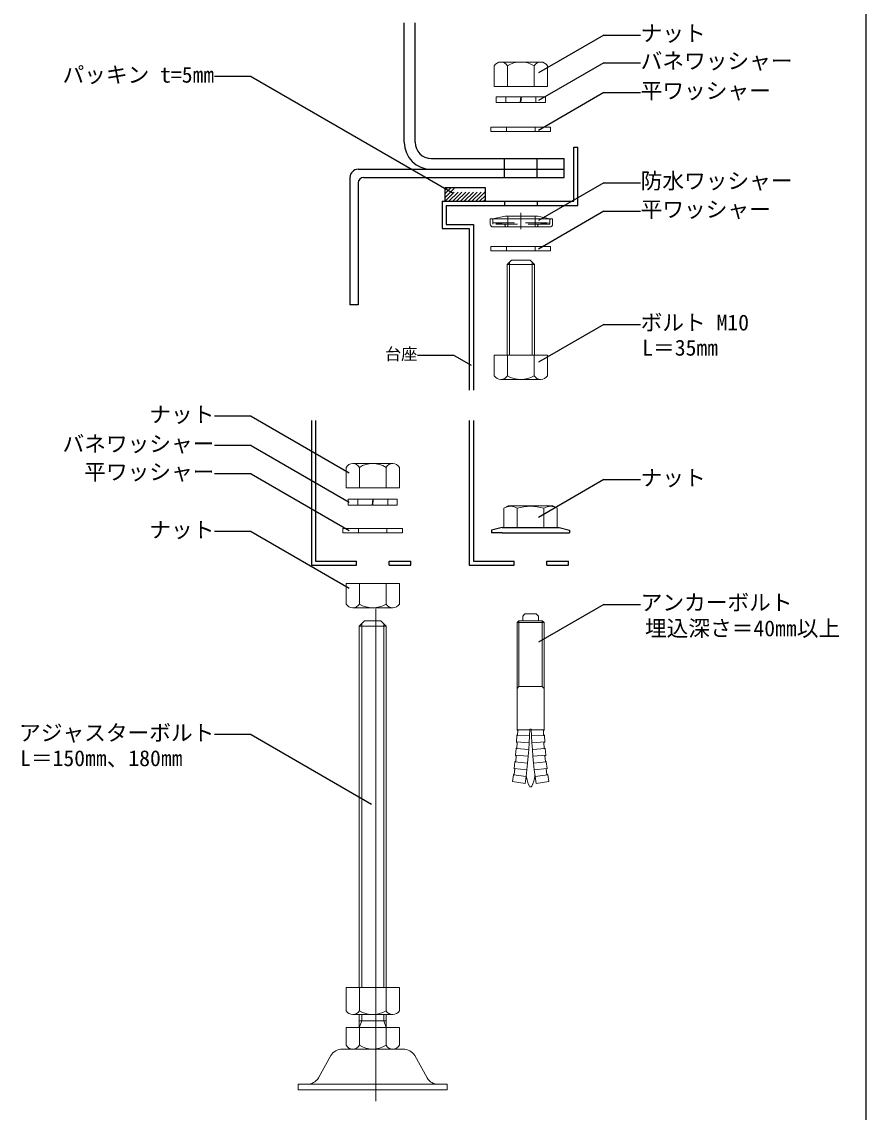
# Model space of a CAD drawing. Units: millimetres on the paper, enlarged 10 times, with parts at other scales. Extents: x -4472 to 3992, y -1263 to 1497.
# Drawn here: x 3213 to 3992, y -173 to 832 of the extents above; entities that cross this region are included whole.
import ezdxf
from ezdxf.enums import TextEntityAlignment as Align

# ---------------------------------------------------------------- set-up
doc = ezdxf.new("R2010")
doc.units = ezdxf.units.MM
doc.header["$LTSCALE"] = 10
for name, pattern in [('CHAIN1', [8, 5, -1, 1, -1]), ('DASHED1', [1.8, 1.2, -0.6]), ('DASHED2', [3, 2, -1])]:
    doc.linetypes.add(name, pattern=pattern)
for name, color, linetype in [('0-F_図面枠', 7, 'Continuous'), ('F-0_FRP', 4, 'Continuous'), ('F-1_SUS', 7, 'Continuous'), ('F-3', 7, 'Continuous'), ('F-9_SUS部位名', 2, 'Continuous'), ('F-A_金物名称', 3, 'Continuous')]:
    doc.layers.add(name, color=color, linetype=linetype)
doc.layers.add('F-2_金物', color=7, linetype='Continuous', lineweight=18)
doc.styles.add('ＭＳ ゴシック', font='')
doc.styles.get('ＭＳ ゴシック').set_extended_font_data('MS Gothic')

msp = doc.modelspace()

# ---------------------------------------------------------------- linework, layer by layer
at = {"layer": '0-F_図面枠'}
msp.add_line((3991.62, -1262.92), (3991.62, 1497.08), dxfattribs=at)
at = {"layer": 'F-0_FRP'}
for p, q in [((3565.77, 721.35), (3565.77, 831.35)), ((3575.77, 721.35), (3575.77, 831.35)), ((3590.77, 706.35), (3713.27, 706.35)), ((3658.27, 688.85), (3658.27, 706.35)), ((3688.27, 688.85), (3688.27, 706.35)), ((3713.27, 688.85), (3713.27, 706.35)), ((3523.27, 696.35), (3590.77, 696.35)), ((3590.77, 696.35), (3713.27, 696.35)), ((3515.77, 688.85), (3515.77, 571.35)), ((3523.27, 683.85), (3523.27, 571.35)), ((3528.27, 688.85), (3658.27, 688.85)), ((3523.27, 571.35), (3515.77, 571.35))]:
    msp.add_line(p, q, dxfattribs=at)
msp.add_lwpolyline([(3658.27, 688.85), (3688.27, 688.85), (3713.27, 688.85)], dxfattribs=at)
for centre, radius, start, end in [((3590.77, 721.35), 25, 180, 270), ((3590.77, 721.35), 15, 180, 270), ((3523.27, 688.85), 7.5, 90, 180), ((3528.27, 683.85), 5, 90, 180), ((3528.27, 683.85), 5, 90, 180)]:
    msp.add_arc(centre, radius, start, end, dxfattribs=at)
at = {"layer": 'F-1_SUS'}
for p, q in [((3722.02, 666.84), (3722.02, 716.84)), ((3722.02, 716.84), (3725.77, 716.84)), ((3725.77, 663.09), (3725.77, 716.84)), ((3600.77, 666.84), (3600.77, 641.84)), ((3600.77, 666.84), (3722.02, 666.84)), ((3658.27, 666.84), (3658.27, 663.09)), ((3688.27, 666.84), (3688.27, 663.09)), ((3604.52, 663.09), (3604.52, 645.59)), ((3604.52, 663.09), (3658.27, 663.09)), ((3658.27, 663.09), (3688.27, 663.09)), ((3688.27, 663.09), (3725.77, 663.09)), ((3604.52, 645.59), (3629.52, 645.59)), ((3629.52, 645.59), (3629.52, 492.82)), ((3600.77, 641.84), (3625.77, 641.84)), ((3625.77, 641.84), (3625.77, 492.82)), ((3480.26, 464.67), (3480.26, 331.37)), ((3484.01, 464.67), (3484.01, 335.12)), ((3625.77, 464.67), (3625.77, 331.37)), ((3629.52, 464.67), (3629.52, 335.12)), ((3484.01, 335.12), (3521.76, 335.12)), ((3629.52, 335.12), (3667.27, 335.12)), ((3697.27, 331.37), (3697.27, 335.12)), ((3697.27, 335.12), (3717.27, 335.12)), ((3717.27, 331.37), (3717.27, 335.12)), ((3697.27, 331.37), (3717.27, 331.37))]:
    msp.add_line(p, q, dxfattribs=at)
at = {"layer": 'F-1_SUS', "color": 4, "linetype": 'DASHED1'}
for p, q in [((3603.27, 670.18), (3612.43, 679.34)), ((3603.27, 673.71), (3608.9, 679.34)), ((3603.27, 677.25), (3605.36, 679.34)), ((3603.47, 666.84), (3615.97, 679.34)), ((3607.01, 666.84), (3619.51, 679.34)), ((3610.54, 666.84), (3623.04, 679.34)), ((3614.08, 666.84), (3626.58, 679.34)), ((3617.61, 666.84), (3630.11, 679.34)), ((3621.15, 666.84), (3633.65, 679.34)), ((3624.68, 666.84), (3637.18, 679.34)), ((3628.22, 666.84), (3640.72, 679.34)), ((3631.75, 666.84), (3640.77, 675.86)), ((3635.29, 666.84), (3640.77, 672.32)), ((3638.83, 666.84), (3640.77, 668.79))]:
    msp.add_line(p, q, dxfattribs=at)
at = {"layer": 'F-1_SUS', "color": 4}
msp.add_line((3605.73, 674.34), (3605.77, 674.34), dxfattribs=at)
msp.add_line((3605.73, 674.34), (3605.77, 674.34), dxfattribs=at)
msp.add_lwpolyline([(3603.27, 666.84), (3640.77, 666.84), (3640.77, 679.34), (3603.27, 679.34)], close=True, dxfattribs=at)
msp.add_lwpolyline([(3603.27, 666.84), (3640.77, 666.84), (3640.77, 679.34), (3603.27, 679.34)], close=True, dxfattribs=at)
at = {"layer": 'F-1_SUS'}
for points in [[(3480.26, 331.37), (3521.76, 331.37), (3521.76, 335.12)], [(3551.76, 331.37), (3551.76, 335.12), (3571.76, 335.12)], [(3551.76, 331.37), (3571.76, 331.37), (3571.76, 335.12)], [(3625.77, 331.37), (3667.27, 331.37), (3667.27, 335.12)]]:
    msp.add_lwpolyline(points, dxfattribs=at)
at = {"layer": 'F-2_金物'}
for p, q in [((3691.67, 795.32), (3654.87, 795.32)), ((3648.73, 772.82), (3648.73, 791.78)), ((3661, 772.82), (3661, 791.78)), ((3685.54, 772.82), (3685.54, 791.78)), ((3697.81, 772.82), (3697.81, 791.78)), ((3697.81, 772.82), (3648.73, 772.82)), ((3672.67, 772.82), (3650.93, 772.82)), ((3696.93, 772.82), (3678.04, 772.82)), ((3650.64, 763.34), (3650.64, 757.84)), ((3650.64, 763.34), (3673.27, 763.34)), ((3650.64, 757.84), (3672.79, 757.84)), ((3669.82, 757.84), (3650.93, 757.84)), ((3659.39, 763.34), (3659.39, 757.84)), ((3673.27, 763.34), (3672.79, 757.84)), ((3673.75, 763.34), (3673.27, 757.84)), ((3673.27, 757.84), (3695.89, 757.84)), ((3673.75, 763.34), (3695.89, 763.34)), ((3687.14, 763.34), (3687.14, 757.84)), ((3695.89, 763.34), (3695.89, 757.84)), ((3645.77, 735.25), (3700.77, 735.25)), ((3645.77, 735.25), (3645.77, 731.25)), ((3660.14, 735.25), (3660.14, 731.25)), ((3686.39, 735.25), (3686.39, 731.25)), ((3700.77, 731.25), (3700.77, 735.25)), ((3700.77, 731.25), (3645.77, 731.25)), ((3645.08, 650.74), (3702.58, 650.74)), ((3645.08, 645.74), (3645.08, 650.74)), ((3702.58, 650.74), (3702.58, 645.74)), ((3700.08, 643.24), (3647.58, 643.24)), ((3645.77, 625.22), (3645.77, 621.22)), ((3645.77, 625.22), (3700.77, 625.22)), ((3660.14, 625.22), (3660.14, 621.22)), ((3686.39, 625.22), (3686.39, 621.22)), ((3700.77, 621.22), (3700.77, 625.22)), ((3700.77, 621.22), (3645.77, 621.22)), ((3660.77, 608.74), (3685.77, 608.74)), ((3660.77, 608.74), (3660.77, 524.99)), ((3685.77, 608.74), (3682.02, 612.49)), ((3685.77, 524.99), (3685.77, 608.74)), ((3697.81, 524.99), (3648.73, 524.99)), ((3648.73, 524.99), (3648.73, 506.03)), ((3661, 524.99), (3661, 506.03)), ((3685.54, 524.99), (3685.54, 506.03)), ((3697.81, 524.99), (3697.81, 506.03)), ((3555.17, 425.1), (3518.36, 425.1)), ((3512.23, 402.6), (3512.23, 421.55)), ((3524.5, 402.6), (3524.5, 421.55)), ((3549.03, 402.6), (3549.03, 421.55)), ((3561.3, 402.6), (3561.3, 421.55)), ((3561.3, 402.6), (3512.23, 402.6)), ((3536.16, 402.6), (3514.42, 402.6)), ((3560.42, 402.6), (3541.54, 402.6)), ((3514.14, 392.24), (3514.14, 386.74)), ((3514.14, 392.24), (3536.76, 392.24)), ((3522.89, 392.24), (3522.89, 386.74)), ((3536.76, 392.24), (3536.28, 386.74)), ((3537.25, 392.24), (3536.76, 386.74)), ((3537.25, 392.24), (3559.39, 392.24)), ((3550.64, 392.24), (3550.64, 386.74)), ((3559.39, 392.24), (3559.39, 386.74)), ((3514.14, 386.74), (3536.28, 386.74)), ((3533.31, 386.74), (3514.42, 386.74)), ((3536.76, 386.74), (3559.39, 386.74)), ((3657.73, 383.76), (3661.64, 386.02)), ((3657.73, 383.76), (3657.73, 366.02)), ((3661.64, 386.02), (3702.89, 386.02)), ((3670, 383.76), (3670, 366.02)), ((3694.54, 383.76), (3694.54, 366.02)), ((3706.81, 383.76), (3702.89, 386.02)), ((3706.81, 383.76), (3706.81, 366.02)), ((3509.26, 365.02), (3564.26, 365.02)), ((3509.26, 365.02), (3509.26, 361.02)), ((3523.64, 365.02), (3523.64, 361.02)), ((3549.89, 365.02), (3549.89, 361.02)), ((3564.26, 361.02), (3564.26, 365.02)), ((3564.26, 361.02), (3509.26, 361.02)), ((3512.23, 314.48), (3512.23, 295.52)), ((3561.3, 314.48), (3512.23, 314.48)), ((3524.5, 314.48), (3524.5, 295.52)), ((3549.03, 314.48), (3549.03, 295.52)), ((3561.3, 314.48), (3561.3, 295.52)), ((3555.17, 291.98), (3518.36, 291.98)), ((3674.98, 284.3), (3677.06, 286.38)), ((3674.98, 280.13), (3674.98, 284.3)), ((3687.48, 286.38), (3677.06, 286.38)), ((3689.56, 284.3), (3687.48, 286.38)), ((3689.56, 280.13), (3689.56, 284.3)), ((3524.26, 275.13), (3524.26, -58.07)), ((3549.26, 275.13), (3524.26, 275.13)), ((3544.26, 280.13), (3549.26, 275.13)), ((3549.26, -58.07), (3549.26, 275.13)), ((3669.77, 278.44), (3671.46, 280.13)), ((3694.77, 278.44), (3669.77, 278.44)), ((3669.77, 179.38), (3669.77, 278.44)), ((3671.46, 237.63), (3671.46, 280.13)), ((3693.08, 280.13), (3671.46, 280.13)), ((3693.08, 237.63), (3693.08, 280.13)), ((3693.08, 280.13), (3694.77, 278.44)), ((3694.77, 179.38), (3694.77, 278.44)), ((3693.08, 219.33), (3693.08, 237.63)), ((3669.77, 217.63), (3671.46, 219.33)), ((3693.08, 219.33), (3694.77, 217.63)), ((3670.35, 175.11), (3669.58, 174.4)), ((3669.77, 179.38), (3681.62, 179.38)), ((3670.49, 178.63), (3669.8, 179.38)), ((3670.35, 175.11), (3670.49, 178.63)), ((3681.4, 173.86), (3681.64, 180.13)), ((3682.89, 180.13), (3681.64, 180.13)), ((3683.14, 173.86), (3682.89, 180.13)), ((3694.77, 179.38), (3682.92, 179.38)), ((3683.14, 173.86), (3694.97, 174.4)), ((3683.47, 167.59), (3683.14, 173.86)), ((3694.05, 178.63), (3694.74, 179.38)), ((3694.19, 175.11), (3694.05, 178.63)), ((3694.19, 175.11), (3694.96, 174.4)), ((3694.97, 174.4), (3695.29, 168.3)), ((3668.85, 162.2), (3668.36, 156.11)), ((3669.64, 162.89), (3668.85, 162.2)), ((3680.66, 161.33), (3668.85, 162.2)), ((3681.07, 167.59), (3669.25, 168.3)), ((3669.95, 167.5), (3669.26, 168.3)), ((3669.64, 162.89), (3669.95, 167.5)), ((3683.47, 167.59), (3695.29, 168.3)), ((3683.88, 161.33), (3683.47, 167.59)), ((3683.88, 161.33), (3695.69, 162.2)), ((3684.38, 155.07), (3683.88, 161.33)), ((3694.59, 167.5), (3695.28, 168.3)), ((3694.9, 162.89), (3694.59, 167.5)), ((3694.9, 162.89), (3695.69, 162.2)), ((3695.69, 162.2), (3696.18, 156.11)), ((3680.16, 155.07), (3668.36, 156.11)), ((3669.03, 155.29), (3668.36, 156.1)), ((3668.6, 150.69), (3669.03, 155.29)), ((3684.38, 155.07), (3696.18, 156.11)), ((3684.98, 148.82), (3684.38, 155.07)), ((3695.51, 155.29), (3696.18, 156.1)), ((3695.94, 150.69), (3695.51, 155.29)), ((3667.78, 150.02), (3667.12, 143.94)), ((3678.89, 142.58), (3667.12, 143.94)), ((3667.77, 143.11), (3667.13, 143.94)), ((3667.21, 138.53), (3667.77, 143.11)), ((3679.56, 148.82), (3667.78, 150.02)), ((3668.6, 150.69), (3667.79, 150.02)), ((3684.98, 148.82), (3696.76, 150.02)), ((3685.65, 142.58), (3684.98, 148.82)), ((3685.65, 142.58), (3697.42, 143.94)), ((3686.42, 136.35), (3685.65, 142.58)), ((3695.94, 150.69), (3696.75, 150.02)), ((3696.76, 150.02), (3697.42, 143.94)), ((3696.77, 143.11), (3697.41, 143.94)), ((3697.33, 138.53), (3696.77, 143.11)), ((3666.38, 137.88), (3665.55, 131.82)), ((3677.27, 130.13), (3665.55, 131.82)), ((3667.21, 138.53), (3666.38, 137.88)), ((3686.42, 136.35), (3698.16, 137.88)), ((3687.27, 130.13), (3686.42, 136.35)), ((3687.27, 130.13), (3698.99, 131.82)), ((3697.33, 138.53), (3698.16, 137.88)), ((3698.16, 137.88), (3698.99, 131.82)), ((3561.3, -58.07), (3512.23, -58.07)), ((3512.23, -58.07), (3512.23, -79.53)), ((3524.5, -58.07), (3524.5, -79.53)), ((3549.03, -58.07), (3549.03, -79.53)), ((3561.3, -58.07), (3561.3, -79.53)), ((3555.17, -83.07), (3518.36, -83.07)), ((3524.25, -83.07), (3524.25, -94.87)), ((3524.25, -88.8), (3549.26, -88.8)), ((3549.26, -83.07), (3549.26, -94.87)), ((3561.3, -94.87), (3512.23, -94.87)), ((3512.23, -94.87), (3512.23, -111.32)), ((3524.5, -94.87), (3524.5, -111.32)), ((3549.03, -94.87), (3549.03, -111.32)), ((3561.3, -94.87), (3561.3, -111.32)), ((3508.69, -114.87), (3564.84, -114.87)), ((3555.17, -114.87), (3518.36, -114.87)), ((3486.69, -141.49), (3498.09, -120.74)), ((3575.44, -120.74), (3586.84, -141.49)), ((3468.01, -147.37), (3605.51, -147.37)), ((3468.01, -152.37), (3468.01, -147.37)), ((3605.51, -147.37), (3605.51, -152.37)), ((3605.51, -152.37), (3468.01, -152.37))]:
    msp.add_line(p, q, dxfattribs=at)
at = {"layer": 'F-2_金物', "color": 2, "linetype": 'CHAIN1'}
msp.add_line((3673.27, 641.08), (3673.27, 656.17), dxfattribs=at)
at = {"layer": 'F-2_金物', "color": 4}
for p, q in [((3647.58, 650.74), (3658.83, 653.24)), ((3658.83, 653.24), (3688.83, 653.24)), ((3686.45, 643.24), (3686.45, 653.24)), ((3688.83, 653.24), (3700.08, 650.74)), ((3662.77, 610.74), (3662.77, 524.99)), ((3683.77, 524.99), (3683.77, 610.74)), ((3539.53, 291.15), (3539.53, -162.83)), ((3539.53, 291.15), (3539.53, -162.83)), ((3526.61, 277.48), (3526.61, -58.07)), ((3546.91, -58.07), (3546.91, 277.48)), ((3526.61, -88.8), (3524.25, -94.87)), ((3526.61, -83.07), (3526.61, -88.8))]:
    msp.add_line(p, q, dxfattribs=at)
at = {"layer": 'F-2_金物', "color": 4, "linetype": 'DASHED2'}
for p, q in [((3647.58, 650.74), (3647.58, 649.49)), ((3647.58, 646.99), (3700.08, 646.99)), ((3658.83, 645.74), (3647.58, 646.99)), ((3658.83, 644.49), (3658.83, 645.74)), ((3661.2, 643.24), (3661.2, 653.24)), ((3688.83, 645.74), (3700.08, 646.99)), ((3688.83, 644.49), (3688.83, 645.74)), ((3700.08, 649.49), (3700.08, 650.74))]:
    msp.add_line(p, q, dxfattribs=at)
at = {"layer": 'F-2_金物', "linetype": 'DASHED2'}
for p, q in [((3647.58, 649.49), (3647.58, 645.74)), ((3700.08, 645.74), (3647.58, 645.74)), ((3658.83, 643.24), (3658.83, 644.49)), ((3688.83, 643.24), (3688.83, 644.49)), ((3700.08, 645.74), (3700.08, 649.49))]:
    msp.add_line(p, q, dxfattribs=at)
at = {"layer": 'F-2_金物'}
for points in [[(3682.02, 612.49), (3664.52, 612.49), (3660.77, 608.74)], [(3691.67, 502.49), (3654.87, 502.49), (3691.67, 502.49)], [(3524.26, 275.13), (3529.26, 280.13), (3544.26, 280.13)], [(3693.08, 219.33), (3671.46, 219.33), (3671.46, 237.63)], [(3681.4, 173.86), (3669.57, 174.4), (3669.25, 168.3)], [(3679.56, 148.82), (3680.16, 155.07), (3680.66, 161.33), (3681.07, 167.59), (3681.4, 173.86)], [(3678.12, 136.35), (3678.89, 142.58), (3679.56, 148.82)], [(3677.27, 130.13), (3678.12, 136.35), (3666.38, 137.88)]]:
    msp.add_lwpolyline(points, dxfattribs=at)
at = {"layer": 'F-2_金物', "color": 4}
msp.add_lwpolyline([(3546.91, -83.07), (3546.91, -88.8), (3549.26, -94.87)], dxfattribs=at)
at = {"layer": 'F-2_金物'}
for centre, radius, start, end in [((3654.87, 788.24), 7.08, 29.99985, 149.99985), ((3673.27, 772.3), 23.02, 57.79585, 122.2043), ((3691.67, 788.24), 7.08, 29.99985, 149.99985), ((3647.58, 645.74), 2.5, 180, 270), ((3700.08, 645.74), 2.5, 270, 0), ((3654.87, 509.57), 7.08, 210.00015, 330.00015), ((3673.27, 525.51), 23.02, 237.7957, 302.20415), ((3691.67, 509.57), 7.08, 210.00015, 330.00015), ((3518.36, 418.01), 7.08, 29.99985, 149.99985), ((3536.76, 402.07), 23.02, 57.79585, 122.2043), ((3555.17, 418.01), 7.08, 29.99985, 149.99985), ((3663.87, 375.07), 10.64, 54.793, 125.207), ((3682.27, 346.07), 39.64, 71.971, 108.029), ((3700.67, 375.07), 10.64, 54.793, 125.207), ((3518.36, 299.06), 7.08, 210.00015, 330.00015), ((3536.76, 315), 23.02, 237.7957, 302.20415), ((3555.17, 299.06), 7.08, 210.00015, 330.00015), ((3711.11, 141.94), 33.26, 188.441, 205.72), ((3653.43, 141.94), 33.26, 334.28, 351.559), ((3682.27, 128.05), 1.25, 205.72, 334.28), ((3518.36, -75.99), 7.08, 210.00015, 330.00015), ((3536.76, -60.05), 23.02, 237.7957, 302.20415), ((3555.17, -75.99), 7.08, 210.00015, 330.00015), ((3508.69, -127.37), 12.5, 90, 147.99462), ((3518.36, -107.78), 7.08, 210.00015, 330.00015), ((3536.76, -91.84), 23.02, 237.7957, 302.20415), ((3555.17, -107.78), 7.08, 210.00015, 330.00015), ((3564.84, -127.37), 12.5, 32.00538, 90), ((3476.09, -134.87), 12.5, 270, 327.99462), ((3597.44, -134.87), 12.5, 212.00538, 270)]:
    msp.add_arc(centre, radius, start, end, dxfattribs=at)
at = {"layer": 'F-2_金物', "linetype": 'DASHED2'}
for centre, start, end in [((3646.33, 649.49), 0, 90), ((3657.58, 644.49), 0, 90), ((3690.08, 644.49), 90, 180), ((3701.33, 649.49), 90, 180)]:
    msp.add_arc(centre, 1.25, start, end, dxfattribs=at)
at = {"layer": 'F-2_金物', "color": 4, "linetype": 'DASHED2'}
for centre, start, end in [((3660.08, 644.49), 180, 270), ((3687.58, 644.49), 270, 0)]:
    msp.add_arc(centre, 1.25, start, end, dxfattribs=at)
at = {"layer": 'F-3'}
for p, q in [((3656.02, 366.02), (3708.52, 366.02)), ((3656.02, 361.02), (3646.36, 361.02)), ((3656.02, 361.02), (3708.52, 361.02)), ((3708.52, 361.02), (3718.18, 361.02))]:
    msp.add_line(p, q, dxfattribs=at)
for points in [[(3656.02, 366.02), (3646.36, 363.52), (3646.36, 361.02)], [(3708.52, 366.02), (3718.18, 363.52), (3718.18, 361.02)]]:
    msp.add_lwpolyline(points, dxfattribs=at)
at = {"layer": 'F-9_SUS部位名', "color": 3}
for q in [(3390.8, 781.87), (3610.83, 674.37)]:
    msp.add_line((3424.63, 781.87), q, dxfattribs=at)
at = {"layer": 'F-9_SUS部位名'}
for q in [(3577.93, 524.8), (3627.53, 515.69)]:
    msp.add_line((3611.75, 524.8), q, dxfattribs=at)
at = {"layer": 'F-A_金物名称'}
for p, q in [((3749.89, 820.05), (3689.52, 785.19)), ((3749.89, 820.05), (3783.72, 820.05)), ((3749.89, 794.61), (3689.52, 759.76)), ((3749.89, 794.61), (3783.72, 794.61)), ((3749.89, 767.11), (3689.52, 732.25)), ((3749.89, 767.11), (3783.72, 767.11)), ((3749.89, 684.05), (3689.52, 649.19)), ((3749.89, 684.05), (3783.72, 684.05)), ((3749.89, 657.72), (3689.52, 622.86)), ((3749.89, 657.72), (3783.72, 657.72)), ((3749.89, 553.36), (3689.52, 518.5)), ((3749.89, 553.36), (3783.72, 553.36)), ((3424.63, 468.63), (3390.8, 468.63)), ((3424.63, 468.63), (3515.13, 416.38)), ((3424.63, 441.57), (3390.8, 441.57)), ((3424.63, 441.57), (3515.13, 389.32)), ((3424.63, 415.63), (3390.8, 415.63)), ((3424.63, 415.63), (3515.13, 363.37)), ((3749.89, 410.22), (3689.52, 375.36)), ((3749.89, 410.22), (3783.72, 410.22)), ((3424.63, 362.32), (3390.8, 362.32)), ((3424.63, 362.32), (3515.13, 310.07)), ((3749.89, 295.21), (3689.52, 260.35)), ((3749.89, 295.21), (3783.72, 295.21)), ((3424.63, 175.05), (3390.8, 175.05)), ((3424.63, 175.05), (3535.5, 111.03))]:
    msp.add_line(p, q, dxfattribs=at)

# ---------------------------------------------------------------- texts
at = {"layer": 'F-9_SUS部位名', "color": 7, "style": 'ＭＳ ゴシック'}
msp.add_text('パッキン t=5㎜', height=14.66, dxfattribs=at).set_placement((3250.8, 771.87), align=Align.BOTTOM_LEFT)
at = {"layer": 'F-9_SUS部位名', "style": 'ＭＳ ゴシック'}
msp.add_text('台座', height=11, dxfattribs=at).set_placement((3547.93, 517.3), align=Align.BOTTOM_LEFT)
at = {"layer": 'F-A_金物名称', "color": 7, "style": 'ＭＳ ゴシック'}
for s, p in [('ナット', (3783.72, 810.05)), ('バネワッシャー', (3783.72, 784.61)), ('平ワッシャー', (3783.72, 757.11)), ('防水ワッシャー', (3783.72, 674.05)), ('平ワッシャー', (3783.72, 647.72)), ('ボルト M10', (3783.72, 543.36)), ('L＝35㎜', (3785.22, 520.15)), ('ナット', (3330.8, 458.63)), ('バネワッシャー', (3250.8, 431.57)), ('平ワッシャー', (3270.8, 405.63)), ('ナット', (3783.72, 400.22)), ('ナット', (3330.8, 352.32)), ('アンカーボルト', (3783.72, 285.21)), ('埋込深さ＝40㎜以上', (3787.71, 261.39)), ('アジャスターボルト', (3210.8, 165.05)), ('L＝150㎜、180㎜', (3211.65, 141.62))]:
    msp.add_text(s, height=14.66, dxfattribs=at).set_placement(p, align=Align.BOTTOM_LEFT)

doc.saveas('drawing.dxf')
